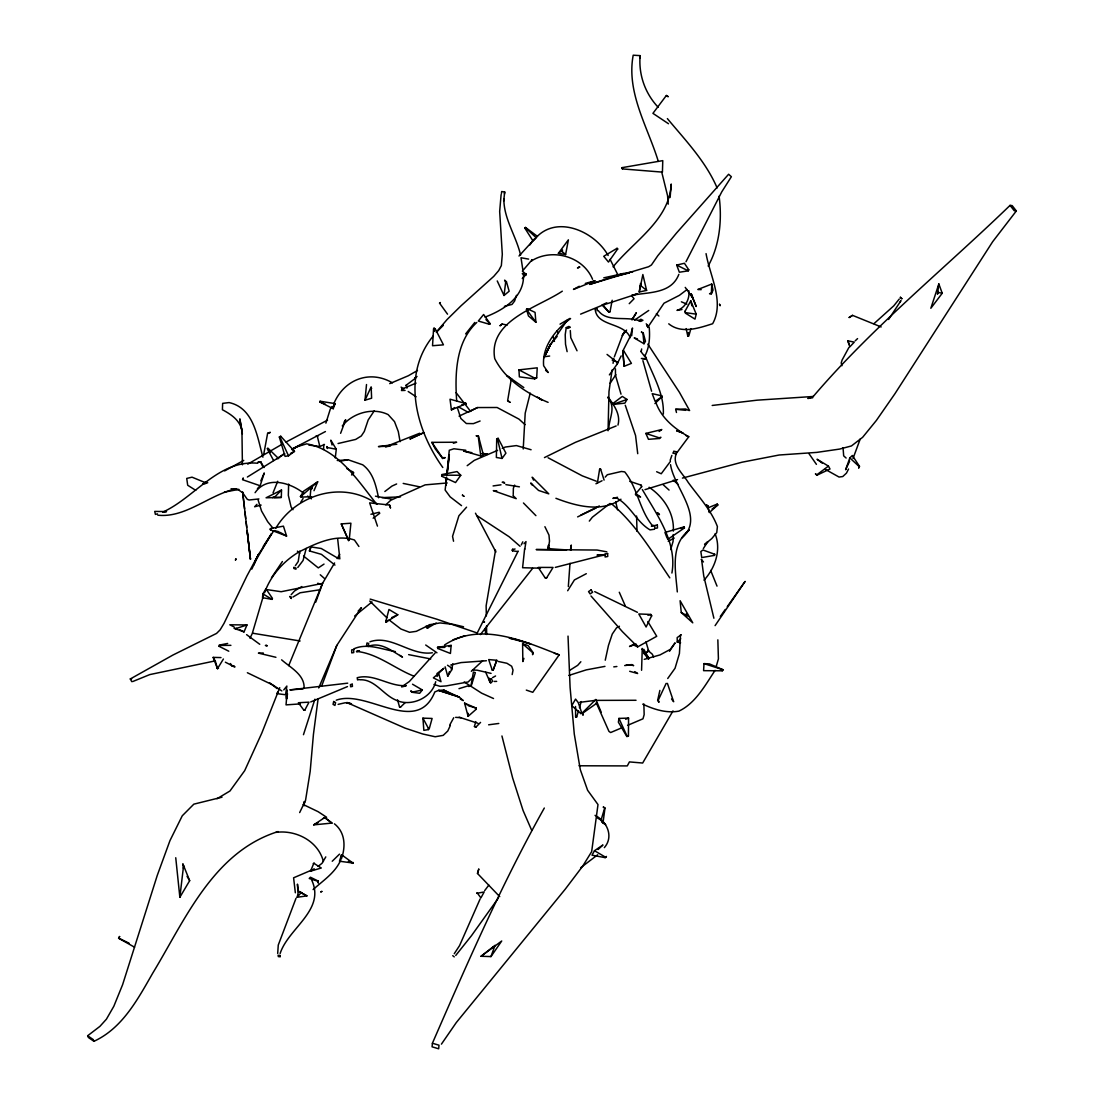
<?xml version="1.0" encoding="UTF-8"?>
<svg xmlns="http://www.w3.org/2000/svg" width="1104" height="1104" viewBox="0 0 1104 1104"><rect width="100%" height="100%" fill="white"/><g stroke="black" fill="none" stroke-linecap="round" stroke-linejoin="round"><path stroke-width="1.5" d="M318.242 881.089L318.242 882.827L318.242 881.089L310.431 877.225L309.217 878.508L318.062 881.282M242.411 464.812L241.942 430.712M628.438 735.995L628.562 718.083L618.971 718.414L618.378 722.182L626.906 736.616L628.438 735.995L626.989 736.051L618.971 718.414M365.01 400.214L371.151 386.869L371.62 398.199L365.01 400.214L366.514 384.537M468.11 716.344L464.577 703.138L476.155 708.133L476.128 709.306L468.11 716.344L468.165 713.294M496.717 438.992L496.358 457.47L502.044 458.436L505.908 453.151L498.139 438.343L496.717 438.992L498.139 438.343M686.122 328.606L687.82 336.168L688.344 332.511M513.236 494.523L513.374 488.216L514.643 485.098M608.069 430.753L608.98 391.506L612.113 369.937M673.219 534.557L673.067 541.443L670.666 549.557M673.302 531.107C674.53 513.36 663.504 496.828 649.083 487.278M281.52 490.038L274.192 497.587L281.313 497.435L281.52 490.038L266.078 497.78L281.313 497.435M288.641 484.09L288.337 495.365L291.07 506.888L292.96 509.717M622.435 168.912L622.035 167.656L622.435 168.912L662.428 172.127L662.773 160.632L622.035 167.656M570.299 330.565L570.768 337.714L577.033 350.782M323.596 449.48L323.762 444.47M597.167 310.748L597.264 308.734L595.153 308.968C596.519 326.936 624.243 322.037 630.218 337.714M663.325 414.069C664.304 393.107 652.147 374.256 644.998 355.184M523.227 448.983L525.2 413.172L530.237 393.148M536.682 377.885L537.234 367.825L518.949 369.881L519.363 376.864L534.709 378.879L536.682 377.885L534.667 378.106L518.949 369.881M703.993 663.614L703.593 670.666L722.264 670.804L723.148 669.797L709.472 663.904L703.993 663.614L723.148 669.797M722.264 670.804L722.32 669.755M711.224 293.084L709.555 293.733L711.376 293.816L711.749 284.059L697.825 289.496L701.206 289.648M477.052 892.681L480.916 897.897L484.159 891.963L476.693 893.343M523.324 272.992C525.697 296.258 503.976 309.893 485.098 317.083M433.568 328.923L432.533 345.731L443.449 344.848L435.197 328.799L434.051 328.178L433.568 328.923L435.197 328.799M680.547 634.745L679.415 653.568L675.041 668.265L667.727 678.505M938.359 291.511L937.489 294.188L938.842 283.949L942.223 293.25L930.838 308.264L938.842 283.949M843.042 447.658L843.677 455.855L846.119 458.036M228.776 651.208L219.13 646.337L219.213 645.122L227.659 643.453M568.339 586.541L569.995 563.302M570.934 550.027L571.292 545.045L570.382 550.054M299.777 551.117L298.232 561.494L295.403 565.621M670.114 197.492L671.232 184.023C669.562 220.082 633.751 241.127 613.079 266.851M310.031 498.056L310.79 489.472L312.377 488.12L310.79 489.472M437.722 648.462L437.819 647.248L451.15 645.385L450.432 653.458L437.722 648.462L437.819 647.248M432.409 1043.225L432.078 1046.813L438.674 1048.8L439.006 1045.212L432.409 1043.225C467.075 963.682 501.851 883.738 544.313 808.031M287.302 690.069L286.033 704.876L300.288 703.897M446.637 477.038L445.809 485.401L446.596 478.57M446.954 473.685L449.273 450.266L453.923 448.776L465.833 450.253M262.876 593.869L262.504 597.678L272.081 599.375L272.467 598.396L265.926 588.846L262.876 593.869L272.081 599.375M349.278 539.387L350.906 523.213L341.274 523.903L348.629 540.574L349.278 539.387L348.215 539.47L341.274 523.903M631.667 335.837L632.495 327.998L630.315 336.251L623.139 350.368M524.635 548.771L522.592 567.732L540.449 568.187M548.191 548.343L548.564 545.045L548.164 548.288M667.616 539.47L684.425 527.96L684.025 526.912L664.939 532.459L667.078 538.076M501.423 193.531L501.685 191.544L504.707 191.999L503.686 201.025L503.852 199.01C503.783 218.882 516.244 236.118 520.591 255.121M447.175 473.464L449.328 454.696L446.927 474.886M179.855 897.276L183.292 868.117L182.836 863.77L189.667 880.675L179.855 897.276L175.743 857.739M327.46 447.548L327.35 448.5L326.867 446.54L327.46 447.548L336.292 449.259L335.257 457.939M446.527 478.253L445.133 490.038L450.17 496.883L461.527 505.646M642.252 648.407L641.576 670.28M617.964 425.081C620.876 414.566 614.031 405.127 608.056 397.081M504.017 295.472L505.646 282.334L504.625 280.154L506.419 281.699L509.151 291.221L504.017 295.472L497.242 280.94M639.796 58.195L640.113 55.628L633.199 55.2C626.175 92.708 647.744 126.794 658.301 161.377M597.374 483.166L599.624 469.2L600.659 469.241L604.081 480.116M599.624 469.2L600.659 469.241M445.133 666.83L447.727 676.241L451.646 669.921L452.819 663.808M639.244 292.036L640.541 283.549L641.107 285.936L646.599 290.38L639.244 292.036L642.859 274.537L646.599 290.38M286.861 698.68L287.495 693.74M318.076 698.956L313.439 734.367L310.183 771.365L305.532 800.441L299.667 812.572M504.445 193.987L504.707 191.999M604.978 808.169L603.032 822.604L600.962 820.382L604.73 807.893L603.35 807.093L604.73 807.893M566.255 327.612L567.718 328.44L570.313 327.253L568.836 326.425L566.255 327.612L565.22 334.691L565.524 344.227L567.125 351.652M441.655 476.197L441.89 474.541L457.07 471.574L460.754 475.3L455.538 482.558L441.655 476.197L442.442 475.106L460.754 475.3M548.591 547.653L549.502 541.07L548.978 535.095L544.907 526.691M613.065 363.313L613.796 358.331M368.253 646.433L368.708 643.425L366.983 642.956L366.528 645.964L368.253 646.433C380.673 641.314 392.279 651.332 402.491 657.101L399.772 655.348M304.166 805.768L304.442 801.559L303.876 802.277L304.649 802.567M277.325 693.685L277.532 692.374L277.325 693.685L285.55 694.747L286.874 686.053L283.756 689.903M512.504 550.827L512.767 549.199L512.504 550.827L517.541 551.503M524.759 549.309L526.001 541.581L524.027 543.706M714.481 555.381L714.661 554.249L702.958 549.999L700.847 551.558L701.744 557.575L714.481 555.381L714.661 554.249M641.272 351.251L641.659 348.947M507.647 400.655L509.979 402.284L507.647 400.655L511.345 378.81M495.544 550.151L486.133 605.765L486.34 615.908M470.939 685.915L473.423 672.074L475.341 672.653L471.229 685.998L468.62 686.412L471.229 685.998M263.649 454.696L267.623 433.334L270.204 432.423L267.623 433.334M601.997 304.925L608.98 312.225L610.015 311.742L612.196 300.247M565.607 254.527L562.198 251.574L562.516 249.959L558.389 253.313L565.607 254.527L568.394 239.83L558.389 253.313M512.173 674.572L513.029 670.114L511.663 666.236L506.929 663.269L498.125 661.434M501.106 194.608L499.67 211.457L502.306 254.293L501.354 265.581L498.718 270.59L493.736 276.386L461.017 305.808L447.079 319.539L436.342 332.014M340.777 858.705L341.578 854.758L352.935 863.024L339.452 861.217L341.578 854.758M341.384 858.857C345.773 846.658 345.331 832.457 334.429 823.819M280.112 953.552C288.254 928.202 325.611 910.151 311.77 880.247M306.181 548.481L303.089 560.459L297.776 567.497M297.211 897.262L298.494 891.245L306.926 895.882L297.211 897.262L301.323 892.377M605.254 660.206L608.47 645.44L612.265 634.055L616.543 627.831L619.413 626.244M670.142 460.368L671.867 455.4M666.167 683.362L658.274 700.115L659.019 702.296L657.625 700.502L659.875 690.428M671.908 573.031C677.359 542.478 656.908 514.768 642.335 489.569M685.543 313.219L685.073 311.204L690.759 300.826L696.21 314.157L694.996 319.125L685.543 313.219L685.073 311.204M334.954 565.082L321.43 554.36L309.424 550.924L311.011 546.935L321.264 548.509L338.721 558.721M311.011 546.935L309.424 550.924M385.848 621.166L388.967 609.463L397.785 614.762L386 622.132L385.848 621.166L386.814 621.745M429.373 728.281L432.106 718.456L422.929 718.152L423.853 730.351L428.462 729.578L429.373 728.281L428.352 728.24L422.929 718.152M687.82 336.168L688.827 335.975L690.883 328.661M480.557 722.402L475.838 727.191L474.43 726.404L475.81 721.588M715.102 670.335C705.346 684.963 695.492 703.372 678.85 711.142C666.347 713.419 653.996 709.403 642.749 704.186M716.054 667.064L718.414 658.895L717.848 639.851M416.084 383.102L401.897 389.105L401.483 390.54L405.085 390.402M576.702 716.882L575.626 717.048L576.702 716.882L578.524 710.769M579.434 707.705L581.256 701.578M452.737 955.678L454.255 956.892M477.48 873.457L478.763 869.179L477.48 873.457L499.739 896.669M490.949 956.588L495.047 945.314L481.054 956.271L490.949 956.588L501.727 940.994L481.054 956.271M325.887 423.149L330.303 409.101L332.014 406.52M502.127 324.038L500.126 325.694L502.127 324.038L507.178 325.045M516.437 295.334L514.616 301.019L511.994 304.428L504.39 306.332M242.839 479.398L243.294 477.977L242.535 479.702L260.158 485.76L264.256 472.967L260.848 480.806M303.462 734.698L314.916 699.205M675.993 454.475C672.239 465.17 683.307 474.113 688.178 482.379C698.528 496.634 711.1 509.869 717.407 526.58L716.744 532.611L711.832 538.517L704.573 544.589L707.774 541.664L703.358 548.536M352.728 863.397L353.045 862.431M860.223 439.019L853.006 458.519M523.903 658.384L522.841 661.572L522.606 643.77L528.14 645.605L533.246 652.768L532.611 654.686L532.583 652.561L522.606 643.77M640.72 351.334L645.992 358.069L645.743 358.828L642.473 358.676M296.01 898.311L278.263 945.065L277.697 953.511M522.261 278.567L526.194 274.358L522.344 271.087M273.061 492.812L277.697 481.261M310.555 871.153L313.826 863.273L321.264 868.006L310.555 871.153L314.405 869.221M859.492 466.33L858.746 467.889L859.492 466.33L852.357 455.497L849.832 457.912L845.595 469.752L849.652 461.196M315.744 602.163L322.589 583.271L334.581 562.957M118.611 938.262L119.605 936.523L118.611 938.262L134.564 947.204M319.829 402.008L320.105 401.235L335.133 403.609L333.229 408.715L319.829 402.008L320.105 401.235M496.772 660.275L493.115 670.238L492.218 670.073L488.686 659.571L496.772 660.275L493.115 670.238L492.218 670.073M340.612 433.306L345.69 419.713L343.979 422.28M321.747 685.819L336.803 645.426L361.436 607.628L358.124 611.105M435.707 681.706C431.733 698.377 410.136 707.498 395.26 699.798C383.005 694.388 374.449 678.988 359.945 679.788M447.727 676.241L449.494 671.591M614.376 356.785L622.601 335.064L625.181 330.855M263.428 595.718L252.236 633.586L250.001 638.236M264.56 592.793C270.618 575.584 283.286 561.398 298.798 552.028C315.62 543.582 335.326 533.784 354.412 539.98L358.897 546.466M279.74 687.709L261.814 733.056L244.688 770.661L229.963 791.002L217.033 798.73M849.293 343.951L847.734 340.791L854.289 342.13L849.804 346.863L847.734 340.791M288.696 665.629L322.589 583.271M317.69 481.827L303.807 491.032L300.426 496.51L301.282 497.117L301.958 495.489L317.69 481.827L313.991 490.714M352.728 471.891L353.584 472.788L352.811 474.651L352.728 471.891L346.697 468.524M318.711 687.958L336.803 645.426M236.187 629.39L236.642 628.355L246.979 624.947L244.025 631.888L234.062 628.328L236.642 628.355M645.992 358.069L645.661 358.841L641.355 358.469M251.836 569.098L255.852 560.142M253.741 565.11L258.474 554.525L273.557 531.121M711.376 293.816L713.032 290.159L711.749 284.059M450.363 725.411L447.769 731.014L443.201 735.361L435.169 736.754L422.735 733.994L405.099 728.143L346.78 702.503L351.5 703.786L345.276 702.751L338.128 704.366M480.116 898.973L459.568 945.604L454.268 953.69M544.41 356.827L550.344 344.641L567.277 320.146M544.603 356.578L550.648 344.255L543.927 357.793M651.608 615.88L646.102 627.003L638.788 613.962L650.808 614.445L651.608 615.88L650.808 614.445M888.568 319.484L900.574 301.254M900.16 302.096L900.974 300.44M476.611 634.248L518.19 551.075M521.281 544.921L522.813 541.843M607.048 354.425L617.812 362.871M617.039 364.168L621.179 355.916M645.04 355.654C649.483 347.208 650.021 336.886 649.235 327.543L646.213 323.817M255.369 560.666L258.474 554.525L246.854 576.081L224.015 623.387L220.151 629.832L216.55 633.42L172.983 655.017L130.3 678.946L131.735 681.596L133.06 681.403L149.799 674.585L213.969 661.144M848.562 469.007L846.464 473.119L842.766 476.542L839.054 477.052L825.254 469.338M708.147 266.036C719.794 245.295 722.209 219.379 719.077 196.153M437.074 676.435L438.674 673.399L441.007 681.706L433.361 677.856L438.674 673.399M220.979 657.584L213.182 657.377L217.488 668.665L223.408 659.005M304.911 709.941L309.01 702.172L298.342 702.737L303.738 710.01L304.911 709.941L303.738 710.01M340.708 860.154C335.174 872.864 323.044 880.592 313.094 889.589M685.998 261.731L721.74 191.889L731.372 176.709L728.626 174.253L676.462 233.082L657.832 255.659L651.415 265.001L648.614 266.726L589.633 284.418L623.291 273.557L632.785 271.805M604.33 847.637C614.086 836.501 606.896 821.183 595.042 815.359M449.756 724.955L453.744 717.724M598.078 849.528L602.95 844.988L594.49 850.701L591.992 855.186L605.185 857.642L606.4 856.525L605.185 857.642M648.71 651.07L646.972 652.009L648.71 651.07L645.937 641.797M688.234 270.853L688.786 269.859L684.425 263.276L676.697 265.07L679.36 272.233L688.234 270.853L676.697 265.07M612.968 404.423L626.989 399.441L622.297 396.405L612.692 403.678L612.968 404.423L624.892 403.139L626.989 399.441M441.421 1044.136L456.297 1022.552L565.276 889.134L582.719 866.116L591.661 851.653L597.995 804.568L587.632 790.298L580.318 769.736L574.273 734.008L570.092 687.35L568.022 636.097M580.842 713.57L581.408 712.591L580.842 713.57L571.803 705.649L575.57 699.094L578.261 702.627L581.808 713.115M689.034 530.155C669.962 544.948 675.62 571.196 677.304 591.923M673.012 710.879L642.666 763.03L629.432 761.912L627.279 765.914L579.007 765.776M325.79 856.897L322.037 863.3L318.131 866.323M255.493 560.887L271.432 533.812L263.29 546.356M654.92 403.581L662.069 396.681L661.738 395.825L652.188 393.645L655.155 401.401L662.069 396.681M337.148 558.61L339.715 554.263M183.292 868.117L184.368 866.295M899.291 298.991L893.757 305.849L873.954 323.665M632.081 319.649L636.387 312.653L631.985 319.774M300.743 502.306L303.089 498.497M624.933 331.172L622.283 335.45L626.589 330.068M546.687 577.737L553.063 567.442L538.241 567.415L545.045 577.737L546.687 577.737L545.045 577.737M642.914 332.966L641.452 332.097L642.914 332.966L643.977 343.73L634.207 337.934L637.436 338.887M643.977 343.73L645.481 341.288L643.135 332.594M567.677 590.737L574.425 579.945L586.307 573.694M219.13 646.337L219.682 645.454L230.902 645.329M433.265 335.933C401.056 374.932 415.946 430.091 442.814 467.503M333.725 403.954C343.62 379.79 369.412 369.329 392.458 382.853M335.133 403.609L332.663 407.321L333.229 408.715M529.961 244.881L532.611 240.879M669.493 651.305L675.096 642.873L670.266 649.414L659.985 654.934L644.281 659.35M271.487 577.737L282.403 561.508M610.126 383.267L615.894 374.684M647.648 327.515L664.001 303.214L679.333 295.375L687.143 289.483M678.863 274.344C671.287 294.05 648.752 291.953 631.805 295.306L637.519 293.816L601.846 305.435L580.607 314.129M715.088 625.637L745.103 581.408L727.274 606.648M848.893 347.498L842.076 360.083L841.22 362.94L841.924 365.741M498.346 898.09L471.505 935.654L455.745 955.443M617.619 249.007L608.483 262.048L603.736 256.294L617.053 248.317L617.619 249.007L617.053 248.317M444.553 644.984C480.212 621.428 523.669 641.038 559.176 654.865L532.777 692.318L526.304 690.097M425.702 645.012L436.949 652.781M720.332 616.46L725.287 609.449M609.38 374.877L617.343 363.837M704.007 580.207C715.185 568.022 721.505 549.682 715.102 533.798M670.418 461.417L661.241 473.754L656.645 471.739M675.51 454.572L688.758 436.742C674.654 428.794 661.351 418.181 655.831 402.325M666.361 95.496L668.072 96.628L666.361 95.496L652.933 113.353L668.486 123.731M484.67 890.624L488.824 885.104M270.549 528.581L269.887 529.423L271.018 530.072L286.571 536.033L283.438 526.153L270.549 528.581L271.018 530.072M275.696 528.416C295.941 493.916 343.91 479.812 377.154 504.307M480.35 634.607L532.597 568.394M589.301 521.088L592.351 517.224L609.988 503.465M342.281 425.909C352.728 412.951 372.848 407.045 388.153 414.607L394.514 421.631L398.296 431.554L400.103 441.697M465.626 333.932L474.789 322.451M411.792 692.236L422.335 689.959L419.672 693.284L411.792 692.236L410.716 690.869L412.192 691.725M291.18 594.67L294.533 590.971L301.778 586.541M681.692 538.131C705.76 517.955 673.868 487.858 670.556 464.687M489.403 324.272L489.997 323.555L483.621 314.502L478.308 321.029L489.403 324.272L489.997 323.555M436.19 623.056L428.062 627.762L426.089 626.175L427.041 627.941L429.773 624.574M519.004 256.018L534.902 238.616M524.842 228.114L525.518 227.452L537.455 236.38L532.887 240.769L524.842 228.114L525.518 227.452M550.344 344.641L557.161 336.43M812.723 397.744L807.824 398.461L813.331 396.391C872.74 326.784 944.375 268.865 1010.063 205.372L1012.161 205.592L1016.329 210.947L992.662 241.707L894.861 393.838L876.355 420.472L862.624 437.322L851.446 445.947L839.702 449.066L816.808 452.392L779.134 455.014L741.998 462.217L682.424 478.101M635.297 494.247L641.659 486.726L641.162 485.167L629.694 481.289M273.599 460.561L267.306 448.707L267.941 448.183L278.65 458.629M605.227 477.107L607.31 474.748L621.373 471.477L624.726 471.891C637.422 487.568 639.395 509.496 651.995 525.076L653.913 525.614L651.346 526.139L653.002 525.766M580.856 661.751L577.696 665.326L569.595 670.418M466.564 507.178L458.891 515.775L452.557 536.351L453.551 541.236M852.536 315.358L849.183 317.497L852.536 315.358L881.158 326.95M686.108 533.37L689.089 530.099M374.215 410.895L368.184 419.975L364.292 431.471L361.312 435.956L355.695 439.42L338.059 443.518M351.555 474.968L353.584 472.788M257.425 488.644L260.158 485.76M255.079 492.688C266.74 475.645 290.255 482.448 303.807 493.322M531.742 260.158L522.937 270.452L521.005 257.756L528.623 259.109M256.956 504.335L254.624 506.777L261.124 505.108M476.776 322.478C455.524 342.019 454.862 374.353 456.683 401.221M435.155 652.961L409.418 681.458L401.649 686.936L405.941 685.929M629.225 303.669L634.055 298.756L632.04 296.189M436.48 332.207L443.353 325.307M471.781 678.353L468.179 681.955L446.264 685.915L440.054 686.343L433.969 684.466M582.167 713.06L583.009 714.964L582.167 713.06L595.856 699.439L601.225 712.287M292.905 597.057L300.109 592.779L320.436 589.688M332.235 861.244L339.508 854.137M439.682 672.336L443.836 668.306L436.908 673.619M537.275 236.339C558.845 215.128 595.263 232.268 608.138 255.493M532.887 240.769L535.178 238.574M680.602 642.749L677.249 642.073L680.713 638.761M397.495 699.784L399.538 706.905L400.642 706.988L405.168 702.655M415.573 377.416L414.773 378.175L417.05 376.478M855.2 340.832L857.573 338.597M471.339 671.301L482.614 660.785M385.82 504.832L390.747 500.264L425.123 484.877L447.217 482.959M386 622.132L388.139 620.2M709.32 512.601L717.835 504.942L717.186 504.073L707.843 507.909M492.467 677.69L495.572 675.979M415.794 377.968L405.72 385.572M505.646 282.334L506.419 281.699M354.632 616.032L371.993 601.956M278.153 831.547C213.362 851.846 185.279 919.411 152.876 972.914C137.862 999.023 122.613 1028.114 93.937 1041.307L88.375 1037.47L87.671 1035.731L99.912 1026.375L106.412 1019.185L113.822 1006.296L122.599 984.699L157.279 875.362L169.947 840.655L182.257 815.801L193.849 804.154L222.001 797.198M439.64 303.117L440.386 302.537L439.516 303.103L447.534 314.171M292.394 449.894L296.272 446.927L306.664 443.836C338.5 449.645 357.434 480.24 376.423 503.783M384.841 491.515L392.003 486.064L396.626 483.966M580.676 867.73L597.706 854.772M712.121 508.958L717.835 504.942M816.863 474.789L828.428 466.109L830.015 468.993L817.057 475.134L815.497 473.961L817.057 475.134M279.34 437.018L280.747 436.273L294.492 451.343L288.503 455.814L285.067 456.38L279.34 437.018L280.747 436.273M467.185 465.681L474.292 460.368L497.587 450.363M373.152 518.204L379.735 513.305L379.155 512.27L370.93 514.257M451.412 409.874L466.219 403.65L450.018 399.206L451.412 409.874L454.544 407.555M659.129 431.485L661.793 429.525L645.854 433.417L648.462 439.309L659.336 438.495L660.937 437.322L659.033 437.791L645.854 433.417M277.173 458.767L283.976 453.799M417.478 370.489L408.328 375.746L389.726 383.626M582.277 713.474L596.753 703.234M681.278 634.759L677.166 637.588L677.249 642.073M313.688 824.867L324.769 817.553L331.973 823.073L313.688 824.867L317.966 822.742M634.593 320.091L648.738 310.459M324.024 564.089L318.297 567.898L303.559 556.071M620.959 499.229C601.473 512.863 576.302 506.143 555.919 498.304M300.426 496.51L301.958 495.489M570.575 318.573C555.823 329.365 541.885 346.394 543.637 365.755L548.191 372.531L545.611 370.337M449.024 646.668L451.15 645.385M284.777 453.785L247.379 477.025M291.967 449.507L296.272 446.927M560.032 324.148L569.912 318.421M281.672 444.498L247.751 464.149M286.046 442.028L327.515 420.127M336.223 700.198C367.273 688.882 416.746 736.672 434.824 691.932L438.578 690.386L443.725 690.041L459.374 697.204L463.28 700.626L460.271 698.998M224.623 470.897L243.749 460.382M668.237 541.333L674.185 538.062M579.283 286.267L573.473 289.427L595.166 280.72L585.272 283.438M568.822 675.441L586.252 669.88L604.964 666.374M526.47 309.327L527.45 308.789L535.067 312.391L535.895 322.271L528.471 315.965L526.47 309.327L535.895 322.271M633.751 644.225L629.542 646.502L633.627 645.026L637.67 646.861L656.728 636.304L647.841 621.566M562.309 291.166C537.772 307.574 488.037 320.519 494.73 358.621C505.232 379.514 526.884 393.673 548.095 402.353M290.449 453.496L294.492 451.343M325.432 431.554L292.574 448.776M353.929 648.821C367.135 642.749 382.025 649.428 395.398 651.595M272.509 497.628L274.22 496.772M468.344 412.151L477.521 407.555L497.104 407.5L518.949 419.106L525.035 424.64M314.005 869.096L293.595 877.804L295.348 892.777M595.939 483.773L602.053 480.751M544.451 457.58L575.405 442.345L616.156 425.951M580.801 515.113L599.362 505.963M577.64 516.893L596.16 507.964M292.739 448.914L301.778 444.581M391.782 617.564L397.785 614.762M606.772 302.772L602.701 304.663L608.98 312.225M423.729 432.589L409.901 439.019L423.757 432.74M459.071 416.139L477.521 407.555M317.29 436.135L318.131 435.763L316.075 435.983L317.29 436.135L319.843 446.499L324.479 444.47M502.251 448.362L505.356 447.037L516.396 445.588L531.093 449.742M621.428 727.964L610.636 732.545L608.953 731.372L596.215 702.696M627.583 725.356L642.983 718.801L644.156 714.647L643.867 703.938M532.556 260.268C553.145 248.096 583.326 256.694 592.558 279.298M419.686 433.251L385.434 446.789L390.416 446.044M369.909 641.797C391.106 634.262 410.619 656.052 432.382 652.781M622.822 351.624L623.912 351.182L631.419 363.368L624.16 366.307L622.808 351.265L623.912 351.182M625.651 719.256L628.562 718.083M480.102 421.01L473.395 423.632L466.357 423.522L460.837 418.471L457.291 407.417M310.707 701.937L347.47 686.591M680.768 528.499L683.983 527.257M478.501 436.246L476.335 435.818L478.501 436.246L483.373 454.972L480.792 455.938L463.625 451.053L471.85 452.681M236.601 488.699C209.746 494.233 185.845 518.231 157.803 515.182M464.825 635.725L453.013 639.809M512.035 549.999L515.044 548.964M356.675 651.774L359.476 650.863L356.468 651.401C377.43 653.43 394.763 668.679 414.055 676.2M453.358 443.27L456.642 442.235L431.885 442.359L435.349 448.997L442.704 458.464L445.257 457.649L442.29 457.663L431.885 442.359M644.984 489.652L677.539 479.605M608.773 312.115L610.015 311.742M370.985 388.594L371.717 388.373M458.988 688.661L467.999 685.901M461.665 405.002L466.219 403.65M474.43 726.404L475.838 727.191M313.26 863.549L314.433 863.204M157.486 513.871L155.416 514.395L154.726 511.414L166.525 511.607L162.743 512.146C195.27 497.338 218.178 459.623 257.825 463.238M359.214 679.512L357.544 679.912L357.199 677.718C374.021 673.192 389.215 686.771 406.024 685.598M629.335 272.936L613.037 276.787L623.291 273.557L603.764 277.835M450.777 664.994L461.086 662.579L486.422 660.744M687.944 270.066L688.786 269.859M617.55 497.283L612.872 498.373L616.501 497.959C630.453 505.384 636.58 522.068 650.035 529.879L654.41 529.258M555.326 567.373L605.378 554.581L596.988 555.119L603.253 555.422M640.003 286.184L641.107 285.936M207.759 482.738L202.736 483.814L205.772 483.538M322.534 583.381L281.161 591.716L267.803 589.757M339.48 461.375L347.636 459.788M224.416 492.122L238.892 489.362M681.968 309.52L676.973 310.39C685.225 307.988 690.041 298.922 688.772 290.656M427.041 627.941L428.062 627.762M399.538 706.905L400.642 706.988M630.908 664.815L633.53 665.546L630.908 664.815L624.685 665.56M130.3 678.946L131.624 678.753M647.855 615.135L651.236 614.652M493.088 485.939L501.009 484.822M301.185 893.039L302.261 892.888M488.63 724.804L498.787 723.465M396.833 444.236L378.451 446.596L388.58 446.182M579.738 702.337L595.18 700.391L636.028 700.281M544.714 356.661L549.654 356.04M613.769 666.871L616.888 666.499M712.19 405.458L757.151 400.172L813.386 396.474M258.916 498.939L249.118 500.002L247.296 499.339L242.576 492.66L238.078 489.61L231.081 488.741M484.477 621.938L483.649 622.021L484.463 622.035M323.362 818.257L325.363 818.064L331.973 823.073M347.705 683.169L289.869 689.89L303.007 688.951M260.834 461.969L258.226 462.121L260.834 461.969L264.022 467.558M626.285 664.939L632.123 664.622M337.244 460.492L348.519 459.899L362.719 464.812C373.276 472.719 375.967 485.65 378.562 497.766M301.282 497.117L311.521 496.648M381.943 497.628L400.517 496.869M676.476 412.496L675.662 409.294L685.639 408.991L688.62 410.467M494.247 681.444L496.662 681.375M263.276 653.002L258.419 653.126L275.931 657.294M437.35 647.537L444.94 647.372M275.862 832.388C295.941 829.642 318.2 841.069 323.403 861.493M246.979 624.947L229.798 624.795L234.076 626.92M447.52 665.243L452.226 668.375M472.498 670.059L477.094 670.183L491.073 673.385M217.281 668.334L218.482 668.362M492.784 946.997L493.861 947.039M496.745 490.838L493.322 490.645L516.23 498.663L513.001 495.586M455.648 717.338L461.003 717.738M707.968 505.908L706.532 505.108L707.968 505.908L708.975 511.828M232.254 666.195L234.517 666.416L232.254 666.195L230.419 663.532M675.662 409.294L685.832 410.329M389.546 505.039L390.485 507.826L389.546 505.039L369.633 502.872L377.458 526.111M1016.329 210.947L1014.231 210.712L1010.063 205.372M207.041 482.42L203.84 482.034L192.027 477.176L186.728 478.432L187.694 485.249L195.753 490.355M308.83 445.078L319.843 446.499M685.667 312.667L696.21 314.157M430.753 658.95L408.618 654.631M300.109 640.982L252.775 633.241M482.462 453.592L487.54 454.406M481.896 453.523L486.629 454.282M505.867 484.642L519.404 486.836M522.233 273.695L526.194 274.358M561.412 251.436L562.198 251.574M375.498 496.193L392.003 499.201M482.71 453.371L487.775 454.31M938.731 292.532L942.223 293.25M640.32 321.223C627.389 315.454 607.31 323.113 598.23 310.569M403.195 483.414L419.423 486.795M463.542 626.782L453.565 624.409L439.972 622.932L430.008 624.657L416.291 631.336L409.556 632.302L400.918 629.004L389.353 620.144M274.441 530.596L279.008 531.769M629.666 671.287L637.629 673.509L634.786 671.618M370.171 599.099L436.853 619.206L476.776 632.84M468.289 705.691L476.155 708.133M477.866 723.244L459.098 717.172M531.424 484.49L532.542 484.863L530.707 483.028L538.559 490.438L548.785 493.861L532.156 477.19L533.577 480.13M676.683 430.836L682.934 432.975L676.697 430.684M554.318 653.209L559.176 654.865M317.773 583.243L322.327 584.83M348.367 861.41L352.935 863.024M320.257 574.77L324.535 578.537M596.27 481.178L582.305 475.865L548.067 457.76M612.154 360.083L618.337 362.457M635.849 495.213L640.582 497.035L637.96 495.103M681.389 301.82L686.881 304.111M303.089 804.457L318.145 811.702L326.618 817.264M319.746 401.801L325.487 404.257M685.694 435.404L688.758 436.742M493.529 698.515L481.634 693.174L464.204 681.955M681.265 612.554L692.76 622.835L680.105 600.714L681.265 612.554L687.792 616.087L686.398 613.645L686.536 614.956M247.365 672.736L272.964 685.06L281.824 690.925M637.422 612.32L594.725 591.647M118.97 938.262L129.113 943.216M239.761 629.763L244.025 631.888M225.354 662.193L234.862 667.051M443.725 690.041L452.75 694.927M298.494 891.245L306.926 895.882M668.734 323.831C681.472 334.153 698.749 328.136 712.646 323.72C724.679 301.985 709.955 276.069 706.063 253.63M459.085 407.21L467.654 412.013M280.264 532.487L286.571 536.033M597.526 818.05L601.956 820.631M412.523 684.218L422.335 689.959M594.49 850.701L605.461 857.159M548.219 547.501L550.565 548.881L566.6 549.889L536.171 549.557L597.071 550.04L606.8 551.834M828.428 466.109L817.057 459.25L822.232 463.142M401.069 387.131L403.926 388.87M408.204 391.492L416.125 396.791M477.038 515.706L509.137 536.751L520.053 546.273M602.798 822.756L605.668 824.633L601.68 821.914M537.455 397.067L541.733 399.979L538.931 398.02M464.577 703.138L467.047 704.835M87.671 1035.731L93.233 1039.582L93.937 1041.307M523.82 387.545L506.819 375.553L512.146 379.541M259.757 644.294L246.592 634.648M307.616 496.082L311.411 498.856M641.659 486.726L641.162 485.167M269.555 682.714L277.118 688.606M281.617 659.833C290.352 667.589 304.98 674.834 304.069 688.372M297.404 551.144L299.86 553.118M647.717 650.27L652.285 654.189L653.637 656.921M656.369 313.798L658.867 316.02M673.261 480.116L678.173 484.477M611.423 503.714C635.725 524.11 652.188 551.848 669.783 577.847M663.062 484.628L669.065 490.066M849.832 457.912L859.216 466.592M525.352 227.672L536.282 237.802M643.577 653.237L649.097 658.453M386.883 617.785L369.785 601.073M523.448 502.982L535.909 515.651M485.939 319.567L490.024 323.872M701.233 559.355L703.455 561.936M667.368 118.597C685.584 140.429 705.787 161.488 717.131 187.942M816.422 464.356L809.094 453.827M685.225 287.385L693.215 298.742L691.256 293.995L696.224 306.526L691.118 293.926M272.798 527.96L267.692 521.709L261.538 511L258.046 499.781M658.163 107.254C645.026 93.288 638.498 74.658 640.113 55.628M590.971 595.967L622.435 631.681L637.67 646.861L635.89 643.908M456.131 392.679L470.649 411.447M671.549 698.998L673.661 701.73L667.409 683.376M267.513 448.472L270.245 452.474M642.114 649.083L648.752 658.895M618.157 275.393L610.126 259.44M642.763 650.532L648.186 658.991M213.182 657.377L214.48 659.405M187.059 876.369L189.667 880.675M336.292 449.259L330.827 440.151L332.042 444.995M643.77 649.249L648.793 658.219M495.917 552.028L475.479 513.208M647.827 344.144L679.443 392.348L689.614 410.591M442.29 457.663L442.704 458.464M260.599 461.955L262.793 466.647M279.85 436.936L288.503 455.814M485.608 672.115L490.328 682.7L489.251 678.16M659.033 437.791L659.336 438.495M607.697 397.495C616.722 407.693 608.704 418.526 608.787 429.428M619.275 592.241L625.361 606.068M531.645 830.208L523.089 810.543L512.642 777.975L501.934 735.968M710.672 570.437L717.02 586.127M557.203 330.731L558.265 333.408M625.278 405.237L635.573 435.569L637.726 453.675M684.025 526.912L684.425 527.96M348.215 539.47L348.629 540.574M621.014 394.169L615.48 375.291L615.439 368.833M617.564 509.841L615.742 501.851M661.738 172.114L667.561 195.656L668.224 204.157M651.581 391.202L642.901 360.663M553.021 336.596L554.47 341.357M215.128 660.413L217.488 668.665M451.219 668.362L451.646 669.921M475.741 707.857L476.128 709.306M262.931 457.18C257.163 436.715 253.892 408.052 229.121 402.574L222.635 403.374L222.415 409.736C231.233 414.455 240.065 420.293 242.038 430.96L239.83 418.858L242.383 433.941M713.888 618.226L703.745 575.929L701.578 559.549M690.759 300.826L691.904 305.822M497.559 439.13L502.044 458.436M406.396 384.937L406.948 388.166M285.936 696.113L286.405 698.915M531.673 259.647L531.88 261.041M434.051 328.178L434.493 331.297M337.686 539.014L339.839 558.886M478.225 436.342L480.792 455.938M465.598 402.822L465.75 403.995M247.13 530.651L250.47 559.259L242.618 491.97L244.577 508.792M247.241 531.824L250.47 559.259M244.978 512.159L245.695 518.535M246.082 521.861L246.744 527.298M298.342 892.211L297.445 884.138L297.818 889.852M622.808 351.265L624.16 366.307M485.125 628.714L485.622 633.724M527.45 308.789L527.574 310.265M525.821 273.778L525.932 275.144M428.352 728.24L428.462 729.578M717.186 504.073L717.255 505.066M534.667 378.106L534.709 378.879M661.738 395.825L661.793 397.15M636.58 516.023L637.008 531.341M486.533 626.051L486.685 634.496M401.897 389.105L401.911 390.236M575.529 706.491L575.626 717.048M293.94 567.401L293.857 568.491L295.955 569.195L296.038 568.091L293.94 567.401M646.916 325.142L647.261 326.26L646.916 325.142M333.684 701.509L333.049 704.366L334.94 705.442L335.575 702.586L333.684 701.509M463.887 496.289L462.438 495.144L463.887 496.289M235.939 558.955L235.483 560.032L235.939 558.955M673.84 451.329L672.916 453.178L675.827 453.62L676.752 451.771L673.84 451.329M900.353 297.293L901.858 298.701L900.353 297.293M719.546 304.318L720.084 305.601L719.546 304.318M491.17 678.698L489.334 680.644L490.866 683.003L492.688 681.058L491.17 678.698M591.082 589.909L588.542 591.606L590.116 593.911L592.669 592.213L591.082 589.909M320.822 891.866L321.83 891.439L320.822 891.866M578.593 267.389L577.475 267.996L579.862 267.03L578.593 267.389M640.913 319.387L638.636 320.533L640.665 321.43L642.928 320.284L640.913 319.387M352.245 684.204L350.437 684.604L350.644 686.785L352.452 686.398L352.245 684.204M607.614 553.518L604.992 554.015L605.116 556.982L607.738 556.471L607.614 553.518M657.349 525.007L654.713 525.504L654.838 528.457L657.473 527.96L657.349 525.007M353.68 649.552L351.679 649.87L351.734 652.906L353.735 652.588L353.68 649.552M266.63 645.426L265.388 645.454L267.306 645.909L266.63 645.426M503.907 482.338L502.21 482.241L504.735 483.124L503.907 482.338M280.016 955.498L278.098 955.277L278.332 956.588L280.264 956.809L280.016 955.498M516.824 639.727L509.165 638.071L530.651 643.908L516.824 639.727M290.711 596.726L289.69 596.477L291.332 598.52L290.711 596.726M456.683 696.017L438.578 690.386L459.374 697.204L456.683 696.017M659.405 514.547L657.515 512.836L659.405 514.547"/></g></svg>
